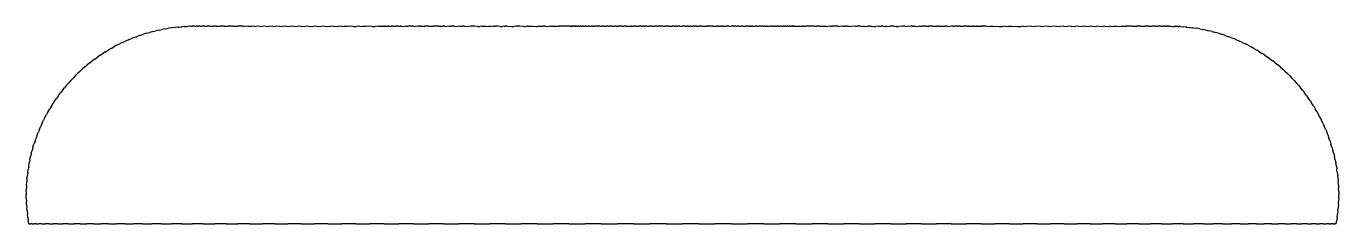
# Model space of a CAD drawing. Header units: metres. Extents: x 64 to 540, y -564 to -64.
# Drawn here: x 422.9 to 539.8, y -81.8 to -64.2 of the extents above; entities that cross this region are included whole.
import ezdxf

# ---------------------------------------------------------------- set-up
doc = ezdxf.new("R2010")
doc.units = ezdxf.units.M

msp = doc.modelspace()

# ---------------------------------------------------------------- linework, layer by layer
for p, q in [((436.44, -64.25), (436.18, -64.28)), ((436.44, -64.25), (436.46, -64.25)), ((436.49, -64.25), (436.46, -64.25)), ((436.49, -64.25), (436.72, -64.23)), ((436.72, -64.23), (436.75, -64.23)), ((436.78, -64.23), (436.75, -64.23)), ((437.01, -64.21), (436.78, -64.23)), ((437.01, -64.21), (437.04, -64.21)), ((437.06, -64.21), (437.04, -64.21)), ((437.06, -64.21), (437.23, -64.2)), ((437.26, -64.2), (437.23, -64.2)), ((437.46, -64.18), (437.26, -64.2)), ((437.46, -64.18), (437.68, -64.18)), ((437.71, -64.18), (437.68, -64.18)), ((437.91, -64.18), (437.71, -64.18)), ((437.91, -64.18), (437.94, -64.18)), ((437.96, -64.18), (437.94, -64.18)), ((437.96, -64.18), (438.04, -64.18)), ((438.12, -64.18), (438.04, -64.18)), ((438.12, -64.18), (438.26, -64.18)), ((438.39, -64.18), (438.26, -64.18)), ((438.39, -64.18), (438.58, -64.18)), ((438.77, -64.18), (438.58, -64.18)), ((438.77, -64.18), (439.01, -64.18)), ((439.25, -64.18), (439.01, -64.18)), ((439.25, -64.18), (439.54, -64.18)), ((439.84, -64.18), (439.54, -64.18)), ((439.84, -64.18), (440.18, -64.18)), ((440.53, -64.18), (440.18, -64.18)), ((440.53, -64.18), (440.92, -64.18)), ((441.32, -64.18), (440.92, -64.18)), ((441.32, -64.18), (441.76, -64.18)), ((442.21, -64.18), (441.76, -64.18)), ((442.21, -64.18), (442.31, -64.19)), ((442.7, -64.18), (442.31, -64.19)), ((442.7, -64.18), (442.8, -64.19)), ((442.96, -64.21), (442.8, -64.19)), ((443.2, -64.18), (442.96, -64.21)), ((443.2, -64.18), (443.35, -64.19)), ((443.74, -64.18), (443.35, -64.19)), ((443.74, -64.18), (443.9, -64.19)), ((444.28, -64.18), (443.9, -64.19)), ((444.28, -64.18), (444.48, -64.19)), ((444.5, -64.19), (444.48, -64.19)), ((444.87, -64.18), (444.5, -64.19)), ((444.87, -64.18), (445.08, -64.19)), ((445.45, -64.18), (445.08, -64.19)), ((445.45, -64.18), (445.71, -64.19)), ((445.73, -64.19), (445.71, -64.19)), ((446.09, -64.18), (445.73, -64.19)), ((446.09, -64.18), (446.36, -64.19)), ((446.72, -64.18), (446.36, -64.19)), ((446.72, -64.18), (447.03, -64.19)), ((447.05, -64.19), (447.03, -64.19)), ((447.39, -64.18), (447.05, -64.19)), ((447.39, -64.18), (447.72, -64.19)), ((448.07, -64.18), (447.72, -64.19)), ((448.07, -64.18), (448.44, -64.19)), ((448.46, -64.19), (448.44, -64.19)), ((448.79, -64.18), (448.46, -64.19)), ((448.79, -64.18), (449.17, -64.19)), ((449.5, -64.18), (449.17, -64.19)), ((449.5, -64.18), (449.93, -64.19)), ((450.26, -64.18), (449.93, -64.19)), ((450.26, -64.18), (450.7, -64.19)), ((451.01, -64.18), (450.7, -64.19)), ((451.01, -64.18), (451.2, -64.21)), ((451.49, -64.19), (451.2, -64.21)), ((451.51, -64.19), (451.49, -64.19)), ((451.81, -64.18), (451.51, -64.19)), ((452.01, -64.21), (451.81, -64.18)), ((452.01, -64.21), (452.3, -64.19)), ((452.6, -64.18), (452.3, -64.19)), ((452.6, -64.18), (452.85, -64.21)), ((453.13, -64.19), (452.85, -64.21)), ((453.15, -64.19), (453.13, -64.19)), ((453.43, -64.18), (453.15, -64.19)), ((453.7, -64.21), (453.43, -64.18)), ((453.7, -64.21), (453.98, -64.19)), ((454.26, -64.18), (453.98, -64.19)), ((454.26, -64.18), (454.63, -64.18)), ((454.63, -64.18), (454.65, -64.18)), ((454.65, -64.18), (454.73, -64.18)), ((454.75, -64.18), (454.73, -64.18)), ((454.78, -64.18), (454.75, -64.18)), ((454.78, -64.18), (454.89, -64.18)), ((454.92, -64.18), (454.89, -64.18)), ((454.92, -64.18), (454.96, -64.18)), ((454.96, -64.18), (455.12, -64.18)), ((455.15, -64.18), (455.12, -64.18)), ((455.2, -64.18), (455.15, -64.18)), ((455.2, -64.18), (455.39, -64.18)), ((455.45, -64.18), (455.39, -64.18)), ((455.51, -64.18), (455.45, -64.18)), ((455.51, -64.18), (455.74, -64.18)), ((455.74, -64.18), (455.81, -64.18)), ((455.89, -64.18), (455.81, -64.18)), ((455.99, -64.18), (455.89, -64.18)), ((455.99, -64.18), (456.23, -64.18)), ((456.32, -64.18), (456.23, -64.18)), ((456.32, -64.18), (456.62, -64.19)), ((456.72, -64.18), (456.62, -64.19)), ((456.72, -64.18), (456.82, -64.18)), ((456.82, -64.18), (456.88, -64.18)), ((457.16, -64.18), (456.88, -64.18)), ((457.26, -64.18), (457.16, -64.18)), ((457.38, -64.18), (457.26, -64.18)), ((457.38, -64.18), (457.53, -64.19)), ((457.76, -64.18), (457.53, -64.19)), ((457.77, -64.18), (457.76, -64.18)), ((457.77, -64.18), (457.87, -64.18)), ((458, -64.18), (457.87, -64.18)), ((458, -64.18), (458.41, -64.18)), ((458.54, -64.18), (458.41, -64.18)), ((458.7, -64.18), (458.54, -64.18)), ((458.7, -64.18), (459.13, -64.18)), ((459.26, -64.18), (459.13, -64.18)), ((459.41, -64.18), (459.26, -64.18)), ((459.62, -64.18), (459.41, -64.18)), ((459.62, -64.18), (459.89, -64.18)), ((459.89, -64.18), (460.04, -64.18)), ((460.19, -64.18), (460.04, -64.18)), ((460.19, -64.18), (460.37, -64.19)), ((460.57, -64.18), (460.37, -64.19)), ((460.57, -64.18), (460.71, -64.18)), ((460.87, -64.18), (460.71, -64.18)), ((461.03, -64.18), (460.87, -64.18)), ((461.03, -64.18), (461.32, -64.19)), ((461.52, -64.18), (461.32, -64.19)), ((461.52, -64.18), (461.59, -64.18)), ((461.59, -64.18), (461.75, -64.18)), ((461.93, -64.18), (461.75, -64.18)), ((461.93, -64.18), (462.29, -64.19)), ((462.5, -64.18), (462.29, -64.19)), ((462.5, -64.18), (462.51, -64.18)), ((462.68, -64.18), (462.51, -64.18)), ((462.86, -64.18), (462.68, -64.18)), ((463.1, -64.21), (462.86, -64.18)), ((463.1, -64.21), (463.29, -64.19)), ((463.48, -64.18), (463.29, -64.19)), ((463.48, -64.18), (463.66, -64.18)), ((463.66, -64.18), (463.85, -64.18)), ((463.85, -64.18), (464.12, -64.21)), ((464.29, -64.19), (464.12, -64.21)), ((464.31, -64.19), (464.29, -64.19)), ((464.47, -64.18), (464.31, -64.19)), ((464.49, -64.18), (464.47, -64.18)), ((464.49, -64.18), (464.68, -64.18)), ((464.88, -64.18), (464.68, -64.18)), ((465.14, -64.21), (464.88, -64.18)), ((465.14, -64.21), (465.31, -64.19)), ((465.47, -64.18), (465.31, -64.19)), ((465.47, -64.18), (465.54, -64.18)), ((465.74, -64.18), (465.54, -64.18)), ((465.74, -64.18), (466.18, -64.21)), ((466.18, -64.21), (466.32, -64.19)), ((466.49, -64.18), (466.32, -64.19)), ((466.63, -64.18), (466.49, -64.18)), ((466.84, -64.18), (466.63, -64.18)), ((467.22, -64.21), (466.84, -64.18)), ((467.22, -64.21), (467.36, -64.19)), ((467.51, -64.18), (467.36, -64.19)), ((467.51, -64.18), (467.76, -64.18)), ((467.76, -64.18), (467.98, -64.18)), ((467.98, -64.18), (468.27, -64.21)), ((468.27, -64.21), (468.42, -64.19)), ((468.54, -64.18), (468.42, -64.19)), ((468.54, -64.18), (468.93, -64.18)), ((469.15, -64.18), (468.93, -64.18)), ((469.15, -64.18), (469.45, -64.19)), ((469.57, -64.18), (469.45, -64.19)), ((469.57, -64.18), (470.12, -64.18)), ((470.12, -64.18), (470.35, -64.18)), ((470.62, -64.18), (470.35, -64.18)), ((471.33, -64.18), (470.62, -64.18)), ((471.34, -64.18), (471.33, -64.18)), ((471.34, -64.18), (471.36, -64.18)), ((471.38, -64.18), (471.36, -64.18)), ((471.38, -64.18), (471.41, -64.18)), ((471.44, -64.18), (471.41, -64.18)), ((471.44, -64.18), (471.48, -64.18)), ((471.53, -64.18), (471.48, -64.18)), ((471.53, -64.18), (471.58, -64.18)), ((471.58, -64.18), (471.58, -64.18)), ((471.64, -64.18), (471.58, -64.18)), ((471.64, -64.18), (471.67, -64.18)), ((471.67, -64.18), (471.71, -64.18)), ((471.77, -64.18), (471.71, -64.18)), ((471.77, -64.18), (471.81, -64.18)), ((471.85, -64.18), (471.81, -64.18)), ((471.93, -64.18), (471.85, -64.18)), ((471.93, -64.18), (472.02, -64.18)), ((472.12, -64.18), (472.02, -64.18)), ((472.12, -64.18), (472.22, -64.18)), ((472.32, -64.18), (472.22, -64.18)), ((472.32, -64.18), (472.43, -64.18)), ((472.55, -64.18), (472.43, -64.18)), ((472.55, -64.18), (472.59, -64.18)), ((472.59, -64.18), (472.67, -64.18)), ((472.73, -64.18), (472.67, -64.18)), ((472.8, -64.18), (472.73, -64.18)), ((472.8, -64.18), (472.83, -64.18)), ((472.83, -64.18), (472.93, -64.18)), ((473.07, -64.18), (472.93, -64.18)), ((473.07, -64.18), (473.21, -64.18)), ((473.36, -64.18), (473.21, -64.18)), ((473.36, -64.18), (473.52, -64.18)), ((473.67, -64.18), (473.52, -64.18)), ((473.8, -64.18), (473.67, -64.18)), ((473.8, -64.18), (473.84, -64.18)), ((473.86, -64.18), (473.84, -64.18)), ((474, -64.18), (473.86, -64.18)), ((474, -64.18), (474.1, -64.18)), ((474.1, -64.18), (474.17, -64.18)), ((474.35, -64.18), (474.17, -64.18)), ((474.35, -64.18), (474.53, -64.18)), ((474.71, -64.18), (474.53, -64.18)), ((474.71, -64.18), (474.87, -64.18)), ((474.87, -64.18), (474.91, -64.18)), ((475.1, -64.18), (474.91, -64.18)), ((475.1, -64.18), (475.3, -64.18)), ((475.39, -64.18), (475.3, -64.18)), ((475.49, -64.18), (475.39, -64.18)), ((475.49, -64.18), (475.64, -64.18)), ((475.7, -64.18), (475.64, -64.18)), ((475.91, -64.18), (475.7, -64.18)), ((475.94, -64.18), (475.91, -64.18)), ((475.94, -64.18), (476.12, -64.18)), ((476.33, -64.18), (476.12, -64.18)), ((476.33, -64.18), (476.45, -64.18)), ((476.45, -64.18), (476.55, -64.18)), ((476.55, -64.18), (476.7, -64.18)), ((476.77, -64.18), (476.7, -64.18)), ((476.77, -64.18), (476.94, -64.18)), ((476.94, -64.18), (477, -64.18)), ((477.01, -64.18), (477, -64.18)), ((477.22, -64.18), (477.01, -64.18)), ((477.22, -64.18), (477.45, -64.18)), ((477.68, -64.18), (477.45, -64.18)), ((477.68, -64.18), (477.77, -64.18)), ((477.91, -64.18), (477.77, -64.18)), ((477.91, -64.18), (478.01, -64.18)), ((478.09, -64.18), (478.01, -64.18)), ((478.15, -64.18), (478.09, -64.18)), ((478.15, -64.18), (478.26, -64.18)), ((478.26, -64.18), (478.39, -64.18)), ((478.63, -64.18), (478.39, -64.18)), ((478.63, -64.18), (478.87, -64.18)), ((479.09, -64.18), (478.87, -64.18)), ((479.11, -64.18), (479.09, -64.18)), ((479.11, -64.18), (479.17, -64.18)), ((479.34, -64.18), (479.17, -64.18)), ((479.34, -64.18), (479.35, -64.18)), ((479.6, -64.18), (479.35, -64.18)), ((479.6, -64.18), (479.85, -64.18)), ((480.09, -64.18), (479.85, -64.18)), ((480.09, -64.18), (480.25, -64.18)), ((480.25, -64.18), (480.34, -64.18)), ((480.34, -64.18), (480.42, -64.18)), ((480.59, -64.18), (480.42, -64.18)), ((480.59, -64.18), (480.67, -64.18)), ((480.84, -64.18), (480.67, -64.18)), ((480.84, -64.18), (480.92, -64.18)), ((481.09, -64.18), (480.92, -64.18)), ((481.09, -64.18), (481.34, -64.18)), ((481.59, -64.18), (481.34, -64.18)), ((481.59, -64.18), (481.75, -64.18)), ((481.84, -64.18), (481.75, -64.18)), ((481.84, -64.18), (482, -64.18)), ((482.08, -64.18), (482, -64.18)), ((482.08, -64.18), (482.25, -64.18)), ((482.33, -64.18), (482.25, -64.18)), ((482.42, -64.18), (482.33, -64.18)), ((482.58, -64.18), (482.42, -64.18)), ((482.58, -64.18), (482.83, -64.18)), ((483.07, -64.18), (482.83, -64.18)), ((483.07, -64.18), (483.32, -64.18)), ((483.32, -64.18), (483.33, -64.18)), ((483.33, -64.18), (483.5, -64.18)), ((483.56, -64.18), (483.5, -64.18)), ((483.56, -64.18), (483.58, -64.18)), ((483.81, -64.18), (483.58, -64.18)), ((484.05, -64.18), (483.81, -64.18)), ((484.05, -64.18), (484.29, -64.18)), ((484.29, -64.18), (484.41, -64.18)), ((484.52, -64.18), (484.41, -64.18)), ((484.52, -64.18), (484.58, -64.18)), ((484.58, -64.18), (484.66, -64.18)), ((484.76, -64.18), (484.66, -64.18)), ((484.76, -64.18), (484.91, -64.18)), ((484.99, -64.18), (484.91, -64.18)), ((484.99, -64.18), (485.22, -64.18)), ((485.45, -64.18), (485.22, -64.18)), ((485.45, -64.18), (485.66, -64.18)), ((485.68, -64.18), (485.66, -64.18)), ((485.73, -64.18), (485.68, -64.18)), ((485.9, -64.18), (485.73, -64.18)), ((485.9, -64.18), (485.98, -64.18)), ((486.12, -64.18), (485.98, -64.18)), ((486.12, -64.18), (486.22, -64.18)), ((486.34, -64.18), (486.22, -64.18)), ((486.34, -64.18), (486.55, -64.18)), ((486.74, -64.18), (486.55, -64.18)), ((486.74, -64.18), (486.77, -64.18)), ((486.77, -64.18), (486.97, -64.18)), ((487.18, -64.18), (486.97, -64.18)), ((487.18, -64.18), (487.28, -64.18)), ((487.38, -64.18), (487.28, -64.18)), ((487.38, -64.18), (487.52, -64.18)), ((487.58, -64.18), (487.52, -64.18)), ((487.58, -64.18), (487.77, -64.18)), ((487.77, -64.18), (487.81, -64.18)), ((487.96, -64.18), (487.81, -64.18)), ((487.96, -64.18), (488.14, -64.18)), ((488.32, -64.18), (488.14, -64.18)), ((488.5, -64.18), (488.32, -64.18)), ((488.5, -64.18), (488.57, -64.18)), ((488.67, -64.18), (488.57, -64.18)), ((488.67, -64.18), (488.81, -64.18)), ((488.84, -64.18), (488.81, -64.18)), ((488.88, -64.18), (488.84, -64.18)), ((488.88, -64.18), (489, -64.18)), ((489, -64.18), (489.16, -64.18)), ((489.31, -64.18), (489.16, -64.18)), ((489.31, -64.18), (489.46, -64.18)), ((489.6, -64.18), (489.46, -64.18)), ((489.6, -64.18), (489.74, -64.18)), ((489.85, -64.18), (489.74, -64.18)), ((489.88, -64.18), (489.85, -64.18)), ((489.88, -64.18), (489.94, -64.18)), ((489.94, -64.18), (490, -64.18)), ((490.13, -64.18), (490, -64.18)), ((490.13, -64.18), (490.24, -64.18)), ((490.35, -64.18), (490.24, -64.18)), ((490.35, -64.18), (490.46, -64.18)), ((490.56, -64.18), (490.46, -64.18)), ((490.56, -64.18), (490.65, -64.18)), ((490.74, -64.18), (490.65, -64.18)), ((490.74, -64.18), (490.82, -64.18)), ((490.86, -64.18), (490.82, -64.18)), ((490.9, -64.18), (490.86, -64.18)), ((490.9, -64.18), (490.97, -64.18)), ((491, -64.18), (490.97, -64.18)), ((491.03, -64.18), (491, -64.18)), ((491.03, -64.18), (491.09, -64.18)), ((491.09, -64.18), (491.1, -64.18)), ((491.15, -64.18), (491.1, -64.18)), ((491.15, -64.18), (491.19, -64.18)), ((491.23, -64.18), (491.19, -64.18)), ((491.23, -64.18), (491.26, -64.18)), ((491.29, -64.18), (491.26, -64.18)), ((491.29, -64.18), (491.31, -64.18)), ((491.31, -64.18), (491.33, -64.18)), ((491.33, -64.18), (491.34, -64.18)), ((491.34, -64.18), (492.05, -64.18)), ((492.1, -64.18), (492.05, -64.18)), ((492.1, -64.18), (492.33, -64.18)), ((492.55, -64.18), (492.33, -64.18)), ((493.1, -64.18), (492.55, -64.18)), ((493.1, -64.18), (493.3, -64.18)), ((493.53, -64.18), (493.3, -64.18)), ((493.53, -64.18), (493.74, -64.18)), ((493.74, -64.18), (494.13, -64.18)), ((494.13, -64.18), (494.28, -64.19)), ((494.48, -64.18), (494.28, -64.19)), ((494.48, -64.18), (494.7, -64.18)), ((494.91, -64.18), (494.7, -64.18)), ((495.17, -64.18), (494.91, -64.18)), ((495.17, -64.18), (495.31, -64.19)), ((495.62, -64.18), (495.31, -64.19)), ((495.62, -64.18), (495.83, -64.18)), ((496.04, -64.18), (495.83, -64.18)), ((496.04, -64.18), (496.19, -64.18)), ((496.19, -64.18), (496.35, -64.19)), ((496.73, -64.18), (496.35, -64.19)), ((496.73, -64.18), (496.93, -64.18)), ((497.13, -64.18), (496.93, -64.18)), ((497.2, -64.18), (497.13, -64.18)), ((497.2, -64.18), (497.37, -64.19)), ((497.53, -64.21), (497.37, -64.19)), ((497.53, -64.21), (497.8, -64.18)), ((497.99, -64.18), (497.8, -64.18)), ((497.99, -64.18), (498.2, -64.18)), ((498.2, -64.18), (498.39, -64.19)), ((498.39, -64.19), (498.55, -64.21)), ((498.82, -64.18), (498.55, -64.21)), ((498.82, -64.18), (499.02, -64.18)), ((499.2, -64.18), (499.02, -64.18)), ((499.2, -64.18), (499.38, -64.19)), ((499.57, -64.21), (499.38, -64.19)), ((499.57, -64.21), (499.81, -64.18)), ((499.99, -64.18), (499.81, -64.18)), ((500.17, -64.18), (499.99, -64.18)), ((500.17, -64.18), (500.36, -64.19)), ((500.17, -64.18), (500.17, -64.18)), ((500.38, -64.19), (500.36, -64.19)), ((500.38, -64.19), (500.56, -64.21)), ((500.92, -64.18), (500.56, -64.21)), ((501.09, -64.18), (500.92, -64.18)), ((501.15, -64.18), (501.09, -64.18)), ((501.15, -64.18), (501.35, -64.19)), ((501.64, -64.18), (501.35, -64.19)), ((501.8, -64.18), (501.64, -64.18)), ((501.8, -64.18), (502.1, -64.18)), ((502.1, -64.18), (502.31, -64.19)), ((502.48, -64.18), (502.31, -64.19)), ((502.48, -64.18), (502.63, -64.18)), ((502.78, -64.18), (502.63, -64.18)), ((503.05, -64.18), (502.78, -64.18)), ((503.05, -64.18), (503.27, -64.18)), ((503.41, -64.18), (503.27, -64.18)), ((503.55, -64.18), (503.41, -64.18)), ((503.55, -64.18), (503.97, -64.18)), ((504.13, -64.18), (503.97, -64.18)), ((504.13, -64.18), (504.26, -64.18)), ((504.26, -64.18), (504.68, -64.18)), ((504.8, -64.18), (504.68, -64.18)), ((504.9, -64.18), (504.8, -64.18)), ((504.9, -64.18), (504.91, -64.18)), ((504.91, -64.18), (505.14, -64.19)), ((505.29, -64.18), (505.14, -64.19)), ((505.41, -64.18), (505.29, -64.18)), ((505.41, -64.18), (505.51, -64.18)), ((505.79, -64.18), (505.51, -64.18)), ((505.79, -64.18), (505.85, -64.18)), ((505.96, -64.18), (505.85, -64.18)), ((506.05, -64.18), (505.96, -64.18)), ((506.05, -64.18), (506.35, -64.18)), ((506.44, -64.18), (506.35, -64.18)), ((506.52, -64.18), (506.44, -64.18)), ((506.69, -64.18), (506.52, -64.18)), ((506.69, -64.18), (506.79, -64.18)), ((506.87, -64.18), (506.79, -64.18)), ((506.87, -64.18), (506.93, -64.18)), ((506.93, -64.18), (507.16, -64.18)), ((507.23, -64.18), (507.16, -64.18)), ((507.23, -64.18), (507.28, -64.18)), ((507.28, -64.18), (507.52, -64.18)), ((507.55, -64.18), (507.52, -64.18)), ((507.55, -64.18), (507.57, -64.18)), ((507.57, -64.18), (507.71, -64.18)), ((507.76, -64.18), (507.71, -64.18)), ((507.76, -64.18), (507.79, -64.18)), ((507.79, -64.18), (507.89, -64.18)), ((507.92, -64.18), (507.89, -64.18)), ((507.94, -64.18), (507.92, -64.18)), ((507.94, -64.18), (508, -64.18)), ((508.02, -64.18), (508, -64.18)), ((508.02, -64.18), (508.05, -64.18)), ((508.41, -64.18), (508.05, -64.18)), ((508.41, -64.18), (508.69, -64.19)), ((508.97, -64.21), (508.69, -64.19)), ((508.97, -64.21), (509.24, -64.18)), ((509.24, -64.18), (509.52, -64.19)), ((509.54, -64.19), (509.52, -64.19)), ((509.54, -64.19), (509.82, -64.21)), ((510.07, -64.18), (509.82, -64.21)), ((510.07, -64.18), (510.37, -64.19)), ((510.67, -64.21), (510.37, -64.19)), ((510.67, -64.21), (510.87, -64.18)), ((510.87, -64.18), (511.18, -64.19)), ((511.18, -64.19), (511.48, -64.21)), ((511.66, -64.18), (511.48, -64.21)), ((511.66, -64.18), (511.97, -64.19)), ((512.42, -64.18), (511.97, -64.19)), ((512.42, -64.18), (512.73, -64.19)), ((513.17, -64.18), (512.73, -64.19)), ((513.17, -64.18), (513.5, -64.19)), ((513.89, -64.18), (513.5, -64.19)), ((513.89, -64.18), (514.22, -64.19)), ((514.6, -64.18), (514.22, -64.19)), ((514.6, -64.18), (514.95, -64.19)), ((515.28, -64.18), (514.95, -64.19)), ((515.28, -64.18), (515.62, -64.19)), ((515.64, -64.19), (515.62, -64.19)), ((515.95, -64.18), (515.64, -64.19)), ((515.95, -64.18), (516.31, -64.19)), ((516.59, -64.18), (516.31, -64.19)), ((516.59, -64.18), (516.95, -64.19)), ((516.96, -64.19), (516.95, -64.19)), ((517.22, -64.18), (516.96, -64.19)), ((517.22, -64.18), (517.59, -64.19)), ((517.81, -64.18), (517.59, -64.19)), ((517.81, -64.18), (518.18, -64.19)), ((518.19, -64.19), (518.18, -64.19)), ((518.39, -64.18), (518.19, -64.19)), ((518.39, -64.18), (518.78, -64.19)), ((518.93, -64.18), (518.78, -64.19)), ((518.93, -64.18), (519.32, -64.19)), ((519.48, -64.18), (519.32, -64.19)), ((519.48, -64.18), (519.71, -64.21)), ((519.87, -64.19), (519.71, -64.21)), ((519.97, -64.18), (519.87, -64.19)), ((519.97, -64.18), (520.37, -64.19)), ((520.46, -64.18), (520.37, -64.19)), ((520.46, -64.18), (520.91, -64.18)), ((521.35, -64.18), (520.91, -64.18)), ((521.35, -64.18), (521.75, -64.18)), ((522.15, -64.18), (521.75, -64.18)), ((522.15, -64.18), (522.49, -64.18)), ((522.84, -64.18), (522.49, -64.18)), ((522.84, -64.18), (523.13, -64.18)), ((523.42, -64.18), (523.13, -64.18)), ((523.42, -64.18), (523.66, -64.18)), ((523.9, -64.18), (523.66, -64.18)), ((523.9, -64.18), (524.09, -64.18)), ((524.28, -64.18), (524.09, -64.18)), ((524.28, -64.18), (524.41, -64.18)), ((524.55, -64.18), (524.41, -64.18)), ((524.55, -64.18), (524.63, -64.18)), ((524.71, -64.18), (524.63, -64.18)), ((524.71, -64.18), (524.74, -64.18)), ((524.76, -64.18), (524.74, -64.18)), ((524.76, -64.18), (525, -64.19)), ((525, -64.19), (525.08, -64.19)), ((525.16, -64.19), (525.08, -64.19)), ((525.16, -64.19), (525.19, -64.19)), ((525.21, -64.19), (525.19, -64.19)), ((525.44, -64.21), (525.21, -64.19)), ((525.44, -64.21), (525.53, -64.21)), ((525.61, -64.21), (525.53, -64.21)), ((525.61, -64.21), (525.64, -64.21)), ((525.66, -64.21), (525.64, -64.21)), ((525.66, -64.21), (525.9, -64.23)), ((525.92, -64.23), (525.9, -64.23)), ((525.95, -64.23), (525.92, -64.23)), ((526.18, -64.25), (525.95, -64.23)), ((526.18, -64.25), (526.21, -64.25)), ((526.24, -64.25), (526.21, -64.25)), ((526.24, -64.25), (526.49, -64.28)), ((432, -65.39), (431.74, -65.51)), ((432, -65.39), (432.27, -65.28)), ((432.53, -65.17), (432.27, -65.28)), ((432.53, -65.17), (432.8, -65.08)), ((433.07, -64.98), (432.8, -65.08)), ((433.07, -64.98), (433.35, -64.89)), ((433.62, -64.8), (433.35, -64.89)), ((433.62, -64.8), (433.9, -64.73)), ((434.17, -64.65), (433.9, -64.73)), ((434.17, -64.65), (434.45, -64.58)), ((434.73, -64.52), (434.45, -64.58)), ((434.73, -64.52), (435.02, -64.46)), ((435.3, -64.41), (435.02, -64.46)), ((435.3, -64.41), (435.58, -64.36)), ((435.87, -64.32), (435.58, -64.36)), ((435.87, -64.32), (435.89, -64.32)), ((436.15, -64.28), (435.89, -64.32)), ((436.15, -64.28), (436.18, -64.28)), ((526.49, -64.28), (526.52, -64.28)), ((526.52, -64.28), (526.78, -64.32)), ((526.81, -64.32), (526.78, -64.32)), ((526.81, -64.32), (527.09, -64.36)), ((527.38, -64.41), (527.09, -64.36)), ((527.38, -64.41), (527.66, -64.46)), ((527.94, -64.52), (527.66, -64.46)), ((527.94, -64.52), (528.22, -64.58)), ((528.5, -64.65), (528.22, -64.58)), ((528.5, -64.65), (528.78, -64.73)), ((529.05, -64.8), (528.78, -64.73)), ((529.05, -64.8), (529.33, -64.89)), ((529.6, -64.98), (529.33, -64.89)), ((529.6, -64.98), (529.87, -65.08)), ((530.14, -65.17), (529.87, -65.08)), ((530.14, -65.17), (530.41, -65.28)), ((530.67, -65.39), (530.41, -65.28)), ((530.67, -65.39), (530.93, -65.51)), ((429.97, -66.45), (429.73, -66.61)), ((429.97, -66.45), (430.21, -66.31)), ((430.46, -66.16), (430.21, -66.31)), ((430.46, -66.16), (430.71, -66.02)), ((430.96, -65.88), (430.71, -66.02)), ((430.96, -65.88), (431.22, -65.75)), ((431.48, -65.63), (431.22, -65.75)), ((431.48, -65.63), (431.74, -65.51)), ((531.2, -65.63), (530.93, -65.51)), ((531.2, -65.63), (531.45, -65.75)), ((531.71, -65.88), (531.45, -65.75)), ((531.71, -65.88), (531.96, -66.02)), ((532.21, -66.16), (531.96, -66.02)), ((532.21, -66.16), (532.46, -66.31)), ((532.71, -66.45), (532.46, -66.31)), ((532.71, -66.45), (532.95, -66.61)), ((428.12, -67.81), (428.34, -67.63)), ((428.56, -67.45), (428.34, -67.63)), ((428.56, -67.45), (428.79, -67.27)), ((429.02, -67.1), (428.79, -67.27)), ((429.02, -67.1), (429.25, -66.93)), ((429.49, -66.77), (429.25, -66.93)), ((429.49, -66.77), (429.73, -66.61)), ((533.19, -66.77), (532.95, -66.61)), ((533.19, -66.77), (533.42, -66.93)), ((533.66, -67.1), (533.42, -66.93)), ((533.66, -67.1), (533.89, -67.27)), ((534.11, -67.45), (533.89, -67.27)), ((534.11, -67.45), (534.33, -67.63)), ((534.56, -67.81), (534.33, -67.63)), ((426.88, -69.01), (427.08, -68.8)), ((427.28, -68.6), (427.08, -68.8)), ((427.28, -68.6), (427.48, -68.4)), ((427.69, -68.2), (427.48, -68.4)), ((427.69, -68.2), (427.9, -68.01)), ((428.12, -67.81), (427.9, -68.01)), ((534.56, -67.81), (534.77, -68.01)), ((534.98, -68.2), (534.77, -68.01)), ((534.98, -68.2), (535.19, -68.4)), ((535.4, -68.6), (535.19, -68.4)), ((535.4, -68.6), (535.6, -68.8)), ((535.79, -69.01), (535.6, -68.8)), ((426.13, -69.89), (425.96, -70.11)), ((426.13, -69.89), (426.32, -69.66)), ((426.5, -69.44), (426.32, -69.66)), ((426.5, -69.44), (426.69, -69.23)), ((426.88, -69.01), (426.69, -69.23)), ((535.79, -69.01), (535.98, -69.23)), ((536.17, -69.44), (535.98, -69.23)), ((536.17, -69.44), (536.36, -69.66)), ((536.54, -69.89), (536.36, -69.66)), ((536.54, -69.89), (536.71, -70.11)), ((425.15, -71.3), (425.3, -71.06)), ((425.46, -70.81), (425.3, -71.06)), ((425.46, -70.81), (425.62, -70.58)), ((425.79, -70.34), (425.62, -70.58)), ((425.79, -70.34), (425.96, -70.11)), ((536.89, -70.34), (536.71, -70.11)), ((536.89, -70.34), (537.05, -70.58)), ((537.22, -70.81), (537.05, -70.58)), ((537.22, -70.81), (537.37, -71.06)), ((537.53, -71.3), (537.37, -71.06)), ((424.58, -72.3), (424.45, -72.55)), ((424.58, -72.3), (424.72, -72.04)), ((424.85, -71.79), (424.72, -72.04)), ((424.85, -71.79), (425, -71.54)), ((425.15, -71.3), (425, -71.54)), ((537.53, -71.3), (537.67, -71.54)), ((537.82, -71.79), (537.67, -71.54)), ((537.82, -71.79), (537.96, -72.04)), ((538.09, -72.3), (537.96, -72.04)), ((538.09, -72.3), (538.22, -72.55)), ((423.88, -73.87), (423.99, -73.6)), ((424.09, -73.34), (423.99, -73.6)), ((424.09, -73.34), (424.21, -73.07)), ((424.33, -72.81), (424.21, -73.07)), ((424.33, -72.81), (424.45, -72.55)), ((538.35, -72.81), (538.22, -72.55)), ((538.35, -72.81), (538.46, -73.07)), ((538.58, -73.34), (538.46, -73.07)), ((538.58, -73.34), (538.69, -73.6)), ((538.79, -73.87), (538.69, -73.6)), ((423.51, -74.96), (423.6, -74.69)), ((423.69, -74.41), (423.6, -74.69)), ((423.69, -74.41), (423.78, -74.14)), ((423.88, -73.87), (423.78, -74.14)), ((538.79, -73.87), (538.89, -74.14)), ((538.99, -74.41), (538.89, -74.14)), ((538.99, -74.41), (539.07, -74.69)), ((539.16, -74.96), (539.07, -74.69)), ((423.23, -76.07), (423.3, -75.79)), ((423.36, -75.51), (423.3, -75.79)), ((423.36, -75.51), (423.44, -75.24)), ((423.51, -74.96), (423.44, -75.24)), ((539.16, -74.96), (539.23, -75.24)), ((539.31, -75.51), (539.23, -75.24)), ((539.31, -75.51), (539.37, -75.79)), ((539.44, -76.07), (539.37, -75.79)), ((423.04, -77.21), (423.08, -76.92)), ((423.13, -76.64), (423.08, -76.92)), ((423.13, -76.64), (423.18, -76.36)), ((423.23, -76.07), (423.18, -76.36)), ((539.44, -76.07), (539.49, -76.36)), ((539.55, -76.64), (539.49, -76.36)), ((539.55, -76.64), (539.59, -76.92)), ((539.63, -77.21), (539.59, -76.92)), ((422.93, -78.35), (422.95, -78.06)), ((422.97, -77.78), (422.95, -78.06)), ((422.97, -77.78), (423.01, -77.49)), ((423.04, -77.21), (423.01, -77.49)), ((539.63, -77.21), (539.67, -77.49)), ((539.7, -77.78), (539.67, -77.49)), ((539.7, -77.78), (539.72, -78.06)), ((539.74, -78.35), (539.72, -78.06)), ((422.91, -78.92), (422.92, -78.64)), ((422.91, -78.92), (422.91, -79.21)), ((422.91, -79.5), (422.91, -79.21)), ((422.93, -78.35), (422.92, -78.64)), ((539.74, -78.35), (539.75, -78.64)), ((539.76, -78.92), (539.75, -78.64)), ((539.76, -78.92), (539.76, -79.21)), ((539.76, -79.5), (539.76, -79.21)), ((422.91, -79.5), (422.92, -79.79)), ((422.94, -80.07), (422.92, -79.79)), ((422.94, -80.07), (422.96, -80.36)), ((422.98, -80.64), (422.96, -80.36)), ((539.69, -80.64), (539.72, -80.36)), ((539.74, -80.07), (539.72, -80.36)), ((539.74, -80.07), (539.75, -79.79)), ((539.76, -79.5), (539.75, -79.79)), ((422.98, -80.64), (423.01, -80.93)), ((423.05, -81.22), (423.01, -80.93)), ((423.05, -81.22), (423.09, -81.5)), ((423.14, -81.78), (423.09, -81.5)), ((423.14, -81.78), (423.17, -81.78)), ((423.21, -81.78), (423.17, -81.78)), ((423.21, -81.78), (423.32, -81.78)), ((423.43, -81.78), (423.32, -81.78)), ((423.43, -81.78), (423.61, -81.78)), ((423.79, -81.78), (423.61, -81.78)), ((423.79, -81.78), (424.04, -81.78)), ((424.29, -81.78), (424.04, -81.78)), ((424.29, -81.78), (424.61, -81.78)), ((424.94, -81.78), (424.61, -81.78)), ((424.94, -81.78), (425.33, -81.78)), ((425.72, -81.78), (425.33, -81.78)), ((425.72, -81.78), (426.18, -81.78)), ((426.65, -81.78), (426.18, -81.78)), ((426.65, -81.78), (427.18, -81.78)), ((427.71, -81.78), (427.18, -81.78)), ((427.71, -81.78), (428.3, -81.78)), ((428.9, -81.78), (428.3, -81.78)), ((428.9, -81.78), (429.56, -81.78)), ((430.22, -81.78), (429.56, -81.78)), ((430.22, -81.78), (430.95, -81.78)), ((431.68, -81.78), (430.95, -81.78)), ((431.68, -81.78), (432.46, -81.78)), ((433.25, -81.78), (432.46, -81.78)), ((433.25, -81.78), (434.1, -81.78)), ((434.94, -81.78), (434.1, -81.78)), ((434.94, -81.78), (435.85, -81.78)), ((436.75, -81.78), (435.85, -81.78)), ((436.75, -81.78), (437.71, -81.78)), ((438.67, -81.78), (437.71, -81.78)), ((438.67, -81.78), (439.69, -81.78)), ((440.7, -81.78), (439.69, -81.78)), ((440.7, -81.78), (441.76, -81.78)), ((442.83, -81.78), (441.76, -81.78)), ((442.83, -81.78), (443.94, -81.78)), ((445.05, -81.78), (443.94, -81.78)), ((445.05, -81.78), (446.21, -81.78)), ((447.36, -81.78), (446.21, -81.78)), ((447.36, -81.78), (448.56, -81.78)), ((449.76, -81.78), (448.56, -81.78)), ((449.76, -81.78), (451, -81.78)), ((452.24, -81.78), (451, -81.78)), ((452.24, -81.78), (453.51, -81.78)), ((454.79, -81.78), (453.51, -81.78)), ((454.79, -81.78), (456.09, -81.78)), ((457.4, -81.78), (456.09, -81.78)), ((457.4, -81.78), (458.74, -81.78)), ((460.07, -81.78), (458.74, -81.78)), ((460.07, -81.78), (461.44, -81.78)), ((462.8, -81.78), (461.44, -81.78)), ((462.8, -81.78), (464.19, -81.78)), ((465.57, -81.78), (464.19, -81.78)), ((465.57, -81.78), (466.98, -81.78)), ((468.39, -81.78), (466.98, -81.78)), ((468.39, -81.78), (469.81, -81.78)), ((471.23, -81.78), (469.81, -81.78)), ((471.23, -81.78), (472.66, -81.78)), ((474.1, -81.78), (472.66, -81.78)), ((474.1, -81.78), (475.54, -81.78)), ((476.99, -81.78), (475.54, -81.78)), ((476.99, -81.78), (478.44, -81.78)), ((479.89, -81.78), (478.44, -81.78)), ((479.89, -81.78), (481.34, -81.78)), ((482.79, -81.78), (481.34, -81.78)), ((482.79, -81.78), (484.24, -81.78)), ((485.69, -81.78), (484.24, -81.78)), ((485.69, -81.78), (487.13, -81.78)), ((488.57, -81.78), (487.13, -81.78)), ((488.57, -81.78), (490.01, -81.78)), ((491.44, -81.78), (490.01, -81.78)), ((491.44, -81.78), (492.87, -81.78)), ((494.29, -81.78), (492.87, -81.78)), ((494.29, -81.78), (495.69, -81.78)), ((497.1, -81.78), (495.69, -81.78)), ((497.1, -81.78), (498.49, -81.78)), ((499.87, -81.78), (498.49, -81.78)), ((499.87, -81.78), (501.24, -81.78)), ((502.6, -81.78), (501.24, -81.78)), ((502.6, -81.78), (503.94, -81.78)), ((505.27, -81.78), (503.94, -81.78)), ((505.27, -81.78), (506.58, -81.78)), ((507.89, -81.78), (506.58, -81.78)), ((507.89, -81.78), (509.16, -81.78)), ((510.44, -81.78), (509.16, -81.78)), ((510.44, -81.78), (511.67, -81.78)), ((512.91, -81.78), (511.67, -81.78)), ((512.91, -81.78), (514.11, -81.78)), ((515.31, -81.78), (514.11, -81.78)), ((515.31, -81.78), (516.47, -81.78)), ((517.62, -81.78), (516.47, -81.78)), ((517.62, -81.78), (518.74, -81.78)), ((519.85, -81.78), (518.74, -81.78)), ((519.85, -81.78), (520.91, -81.78)), ((521.97, -81.78), (520.91, -81.78)), ((521.97, -81.78), (522.99, -81.78)), ((524, -81.78), (522.99, -81.78)), ((524, -81.78), (524.96, -81.78)), ((525.92, -81.78), (524.96, -81.78)), ((525.92, -81.78), (526.82, -81.78)), ((527.73, -81.78), (526.82, -81.78)), ((527.73, -81.78), (528.58, -81.78)), ((529.42, -81.78), (528.58, -81.78)), ((529.42, -81.78), (530.21, -81.78)), ((531, -81.78), (530.21, -81.78)), ((531, -81.78), (531.72, -81.78)), ((532.45, -81.78), (531.72, -81.78)), ((532.45, -81.78), (533.11, -81.78)), ((533.77, -81.78), (533.11, -81.78)), ((533.77, -81.78), (534.37, -81.78)), ((534.97, -81.78), (534.37, -81.78)), ((534.97, -81.78), (535.5, -81.78)), ((536.03, -81.78), (535.5, -81.78)), ((536.03, -81.78), (536.49, -81.78)), ((536.95, -81.78), (536.49, -81.78)), ((536.95, -81.78), (537.34, -81.78)), ((537.74, -81.78), (537.34, -81.78)), ((537.74, -81.78), (538.06, -81.78)), ((538.38, -81.78), (538.06, -81.78)), ((538.38, -81.78), (538.63, -81.78)), ((538.89, -81.78), (538.63, -81.78)), ((538.89, -81.78), (539.07, -81.78)), ((539.25, -81.78), (539.07, -81.78)), ((539.25, -81.78), (539.36, -81.78)), ((539.46, -81.78), (539.36, -81.78)), ((539.46, -81.78), (539.5, -81.78)), ((539.54, -81.78), (539.5, -81.78)), ((539.54, -81.78), (539.58, -81.5)), ((539.63, -81.22), (539.58, -81.5)), ((539.63, -81.22), (539.66, -80.93)), ((539.69, -80.64), (539.66, -80.93))]:
    msp.add_line(p, q)

doc.saveas('drawing.dxf')
